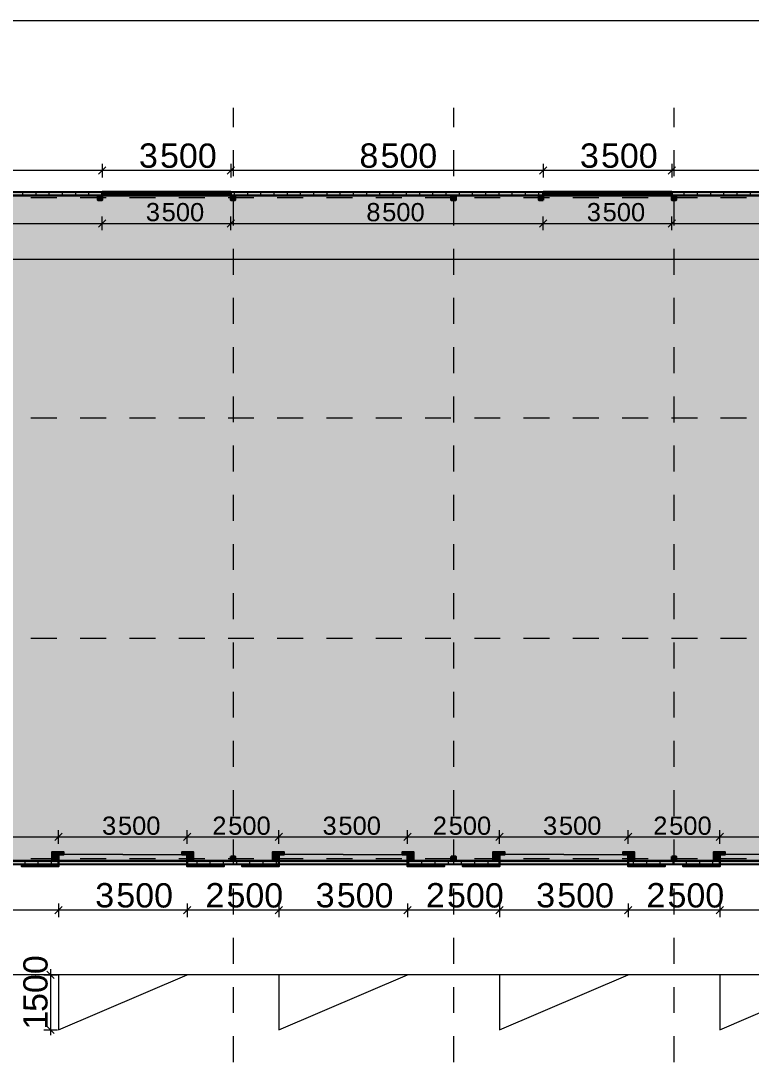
# Model space of a CAD drawing. Extents: x 8 to 21351, y 0 to 420.
# Drawn here: x 19980.7 to 20080, y 150.2 to 292 of the extents above; entities that cross this region are included whole.
import ezdxf

# ---------------------------------------------------------------- set-up
doc = ezdxf.new("R2010")
doc.units = 0
doc.styles.add('TEYPDFCAD_TEXT', font='arial.ttf')

msp = doc.modelspace()

# ---------------------------------------------------------------- hatches: boundary and pattern name
at = {"true_color": 0xffffff}
for points in [[(19949.23, 268.68), (19991.73, 268.68), (19991.73, 268.18), (19949.23, 268.18)], [(20279.76, 191.03), (20279.83, 191.03), (20279.83, 177.58), (19964.83, 177.58), (19964.83, 191.03), (19949.31, 191.03), (19949.31, 208.53), (19972.73, 208.53), (19972.73, 224.98), (19949.23, 224.98), (19949.23, 268.18), (20279.83, 268.18), (20279.83, 224.78), (20279.83, 208.53), (20279.76, 208.53)], [(19991.13, 268.18), (19991.73, 268.18), (19991.73, 267.58), (19991.13, 267.58)], [(19991.73, 268.68), (20009.23, 268.68), (20009.23, 268.18), (19991.73, 268.18)], [(19991.73, 268.43), (19992.1, 268.43), (19992.1, 268.68), (19991.73, 268.68)], [(20008.85, 268.68), (19992.1, 268.68), (19992.1, 268.43), (20008.85, 268.43)], [(20009.23, 268.68), (20008.85, 268.68), (20008.85, 268.43), (20009.23, 268.43)], [(20009.23, 268.68), (20051.73, 268.68), (20051.73, 268.18), (20009.23, 268.18)], [(20009.23, 268.18), (20009.83, 268.18), (20009.83, 267.58), (20009.23, 267.58)], [(20039.23, 268.18), (20039.83, 268.18), (20039.83, 267.58), (20039.23, 267.58)], [(20051.73, 267.58), (20051.13, 267.58), (20051.13, 268.18), (20051.73, 268.18)], [(20051.73, 268.68), (20069.23, 268.68), (20069.23, 268.18), (20051.73, 268.18)], [(20051.73, 268.43), (20052.1, 268.43), (20052.1, 268.68), (20051.73, 268.68)], [(20068.85, 268.68), (20052.1, 268.68), (20052.1, 268.43), (20068.85, 268.43)], [(20069.23, 268.68), (20068.85, 268.68), (20068.85, 268.43), (20069.23, 268.43)], [(20069.23, 268.68), (20105.78, 268.68), (20105.78, 268.18), (20069.23, 268.18)], [(20069.23, 268.18), (20069.83, 268.18), (20069.83, 267.58), (20069.23, 267.58)], [(19985.83, 177.58), (19985.83, 178.44), (19986.5, 178.44), (19986.5, 178.78), (19984.9, 178.78), (19984.9, 177.58)], [(20003.23, 177.58), (20004.15, 177.58), (20004.15, 178.78), (20002.55, 178.78), (20002.55, 178.44), (20003.23, 178.44)], [(20015.83, 177.58), (20015.83, 178.44), (20016.5, 178.44), (20016.5, 178.78), (20014.9, 178.78), (20014.9, 177.58)], [(20033.23, 177.58), (20034.15, 177.58), (20034.15, 178.78), (20032.55, 178.78), (20032.55, 178.44), (20033.23, 178.44)], [(20045.83, 177.58), (20045.83, 178.44), (20046.5, 178.44), (20046.5, 178.78), (20044.9, 178.78), (20044.9, 177.58)], [(20063.23, 177.58), (20064.15, 177.58), (20064.15, 178.78), (20062.55, 178.78), (20062.55, 178.44), (20063.23, 178.44)], [(20075.83, 177.58), (20075.83, 178.44), (20076.5, 178.44), (20076.5, 178.78), (20074.9, 178.78), (20074.9, 177.58)], [(19949.23, 177.08), (19949.23, 177.58), (19985.78, 177.58), (19985.78, 177.08)], [(19985.78, 177.08), (19985.78, 177.58), (20003.28, 177.58), (20003.28, 177.08)], [(20003.28, 177.58), (20015.78, 177.58), (20015.78, 177.08), (20003.28, 177.08)], [(20009.23, 178.18), (20009.83, 178.18), (20009.83, 177.58), (20009.23, 177.58)], [(20015.78, 177.08), (20015.78, 177.58), (20033.28, 177.58), (20033.28, 177.08)], [(20033.28, 177.08), (20033.28, 177.58), (20045.78, 177.58), (20045.78, 177.08)], [(20039.23, 178.18), (20039.83, 178.18), (20039.83, 177.58), (20039.23, 177.58)], [(20045.78, 177.08), (20045.78, 177.58), (20063.28, 177.58), (20063.28, 177.08)], [(20063.28, 177.58), (20075.78, 177.58), (20075.78, 177.08), (20063.28, 177.08)], [(20069.23, 178.18), (20069.83, 178.18), (20069.83, 177.58), (20069.23, 177.58)], [(20075.78, 177.08), (20075.78, 177.58), (20093.28, 177.58), (20093.28, 177.08)]]:
    msp.add_hatch(color=0, dxfattribs=at).paths.add_polyline_path(points)
at = {"true_color": 0x7f7f7f}
for points in [[(19980.78, 177.08), (19985.78, 177.08), (19985.78, 176.83), (19980.78, 176.83)], [(20003.28, 177.08), (20008.28, 177.08), (20008.28, 176.83), (20003.28, 176.83)], [(20010.78, 177.08), (20015.78, 177.08), (20015.78, 176.83), (20010.78, 176.83)], [(20033.28, 177.08), (20038.28, 177.08), (20038.28, 176.83), (20033.28, 176.83)], [(20040.78, 177.08), (20045.78, 177.08), (20045.78, 176.83), (20040.78, 176.83)], [(20063.28, 177.08), (20068.28, 177.08), (20068.28, 176.83), (20063.28, 176.83)], [(20070.78, 177.08), (20075.78, 177.08), (20075.78, 176.83), (20070.78, 176.83)]]:
    msp.add_hatch(color=0, dxfattribs=at).paths.add_polyline_path(points)

# ---------------------------------------------------------------- linework, layer by layer
at = {"color": 7, "lineweight": 20}
msp.add_line((20302.71, 291.98), (19907.71, 291.98), dxfattribs=at)
at = {"color": 7, "lineweight": 15}
for p, q in [((20009.53, 280.13), (20009.53, 277.52)), ((20039.53, 280.13), (20039.53, 277.52)), ((20069.53, 280.13), (20069.53, 277.52)), ((20009.53, 274.35), (20009.53, 270.82)), ((20039.53, 274.35), (20039.53, 270.82)), ((20069.53, 274.35), (20069.53, 270.82)), ((19991.73, 272.52), (19991.73, 270.64)), ((20009.23, 272.52), (20009.23, 270.64)), ((20051.73, 272.52), (20051.73, 270.64)), ((20069.23, 272.52), (20069.23, 270.64)), ((19991.73, 271.58), (19949.23, 271.58)), ((19991.23, 271.08), (19992.23, 272.08)), ((20009.23, 271.58), (19991.73, 271.58)), ((20008.73, 271.08), (20009.73, 272.08)), ((20051.73, 271.58), (20009.23, 271.58)), ((20051.23, 271.08), (20052.23, 272.08)), ((20069.23, 271.58), (20051.73, 271.58)), ((20068.73, 271.08), (20069.73, 272.08)), ((20105.78, 271.58), (20069.23, 271.58)), ((19948.73, 268.68), (20280.33, 268.68)), ((19991.73, 268.68), (19949.23, 268.68)), ((19949.23, 268.18), (19991.73, 268.18)), ((19991.73, 268.68), (19991.73, 268.43)), ((20009.23, 268.68), (19991.73, 268.68)), ((19992.1, 268.68), (19991.73, 268.68)), ((19991.73, 268.68), (19991.73, 268.43)), ((19991.73, 268.68), (19991.73, 268.43)), ((19991.73, 268.43), (19991.73, 268.18)), ((19991.73, 268.43), (19992.1, 268.43)), ((19991.73, 268.43), (19991.73, 268.18)), ((20009.23, 268.18), (19991.73, 268.18)), ((19992.1, 268.43), (19992.1, 268.68)), ((20008.85, 268.68), (19992.1, 268.68)), ((19992.1, 268.43), (20008.85, 268.43)), ((20009.23, 268.68), (20008.85, 268.68)), ((20008.85, 268.68), (20008.85, 268.43)), ((20008.85, 268.43), (20009.23, 268.43)), ((20009.23, 268.68), (20009.23, 268.43)), ((20051.73, 268.68), (20009.23, 268.68)), ((20009.23, 268.68), (20009.23, 268.43)), ((20009.23, 268.68), (20009.23, 268.43)), ((20009.23, 268.43), (20009.23, 268.18)), ((20009.23, 268.43), (20009.23, 268.18)), ((20009.23, 268.18), (20051.73, 268.18)), ((20051.73, 268.68), (20051.73, 268.43)), ((20069.23, 268.68), (20051.73, 268.68)), ((20052.1, 268.68), (20051.73, 268.68)), ((20051.73, 268.68), (20051.73, 268.43)), ((20051.73, 268.68), (20051.73, 268.43)), ((20051.73, 268.43), (20051.73, 268.18)), ((20051.73, 268.43), (20052.1, 268.43)), ((20051.73, 268.43), (20051.73, 268.18)), ((20069.23, 268.18), (20051.73, 268.18)), ((20052.1, 268.43), (20052.1, 268.68)), ((20068.85, 268.68), (20052.1, 268.68)), ((20052.1, 268.43), (20068.85, 268.43)), ((20069.23, 268.68), (20068.85, 268.68)), ((20068.85, 268.68), (20068.85, 268.43)), ((20068.85, 268.43), (20069.23, 268.43)), ((20069.23, 268.68), (20069.23, 268.43)), ((20105.78, 268.68), (20069.23, 268.68)), ((20069.23, 268.68), (20069.23, 268.43)), ((20069.23, 268.68), (20069.23, 268.43)), ((20069.23, 268.43), (20069.23, 268.18)), ((20069.23, 268.43), (20069.23, 268.18)), ((20069.23, 268.18), (20105.78, 268.18)), ((19985.57, 267.88), (19982.04, 267.88)), ((19992.28, 267.88), (19988.75, 267.88)), ((19998.98, 267.88), (19995.45, 267.88)), ((20005.68, 267.88), (20002.15, 267.88)), ((20012.38, 267.88), (20008.86, 267.88)), ((20009.53, 267.64), (20009.53, 264.12)), ((20019.09, 267.88), (20015.56, 267.88)), ((20025.79, 267.88), (20022.26, 267.88)), ((20032.49, 267.88), (20028.96, 267.88)), ((20039.19, 267.88), (20035.67, 267.88)), ((20039.53, 267.64), (20039.53, 264.12)), ((20045.9, 267.88), (20042.37, 267.88)), ((20052.6, 267.88), (20049.07, 267.88)), ((20059.3, 267.88), (20055.78, 267.88)), ((20066.01, 267.88), (20062.48, 267.88)), ((20072.71, 267.88), (20069.18, 267.88)), ((20069.53, 267.64), (20069.53, 264.12)), ((20079.41, 267.88), (20075.88, 267.88)), ((19991.73, 263.46), (19991.73, 265.33)), ((20009.23, 263.46), (20009.23, 265.33)), ((20051.73, 263.46), (20051.73, 265.33)), ((20069.23, 263.46), (20069.23, 265.33)), ((19949.23, 264.4), (19991.73, 264.4)), ((19992.23, 264.9), (19991.23, 263.9)), ((19991.73, 264.4), (20009.23, 264.4)), ((20009.73, 264.9), (20008.73, 263.9)), ((20009.23, 264.4), (20051.73, 264.4)), ((20052.23, 264.89), (20051.23, 263.89)), ((20051.73, 264.39), (20069.23, 264.39)), ((20069.73, 264.89), (20068.73, 263.89)), ((20069.23, 264.39), (20105.78, 264.39)), ((20009.53, 260.94), (20009.53, 257.41)), ((20039.53, 260.94), (20039.53, 257.41)), ((20069.53, 260.94), (20069.53, 257.41)), ((19949.23, 259.53), (20279.83, 259.53)), ((19949.23, 259.53), (20279.83, 259.53)), ((20009.53, 254.24), (20009.53, 250.71)), ((20039.53, 254.24), (20039.53, 250.71)), ((20069.53, 254.24), (20069.53, 250.71)), ((20009.53, 247.54), (20009.53, 244.01)), ((20039.53, 247.54), (20039.53, 244.01)), ((20069.53, 247.54), (20069.53, 244.01)), ((20009.53, 240.83), (20009.53, 237.31)), ((20039.53, 240.83), (20039.53, 237.3)), ((20069.53, 240.83), (20069.53, 237.3)), ((19985.57, 237.88), (19982.04, 237.88)), ((19992.28, 237.88), (19988.75, 237.88)), ((19998.98, 237.88), (19995.45, 237.88)), ((20005.68, 237.88), (20002.15, 237.88)), ((20012.38, 237.88), (20008.86, 237.88)), ((20019.09, 237.88), (20015.56, 237.88)), ((20025.79, 237.88), (20022.26, 237.88)), ((20032.49, 237.88), (20028.96, 237.88)), ((20039.19, 237.88), (20035.67, 237.88)), ((20045.9, 237.88), (20042.37, 237.88)), ((20052.6, 237.88), (20049.07, 237.88)), ((20059.3, 237.88), (20055.78, 237.88)), ((20066.01, 237.88), (20062.48, 237.88)), ((20072.71, 237.88), (20069.18, 237.88)), ((20079.41, 237.88), (20075.88, 237.88)), ((20009.53, 234.13), (20009.53, 230.6)), ((20039.53, 234.13), (20039.53, 230.6)), ((20069.53, 234.13), (20069.53, 230.6)), ((20009.53, 227.43), (20009.53, 223.9)), ((20039.53, 227.43), (20039.53, 223.9)), ((20069.53, 227.43), (20069.53, 223.9)), ((20009.53, 220.72), (20009.53, 217.2)), ((20039.53, 220.72), (20039.53, 217.2)), ((20069.53, 220.72), (20069.53, 217.2)), ((20009.53, 214.02), (20009.53, 210.49)), ((20039.53, 214.02), (20039.53, 210.49)), ((20069.53, 214.02), (20069.53, 210.49)), ((19985.57, 207.88), (19982.04, 207.88)), ((19992.28, 207.88), (19988.75, 207.88)), ((19998.98, 207.88), (19995.45, 207.88)), ((20005.68, 207.88), (20002.15, 207.88)), ((20012.38, 207.88), (20008.86, 207.88)), ((20009.53, 207.32), (20009.53, 203.79)), ((20019.09, 207.88), (20015.56, 207.88)), ((20025.79, 207.88), (20022.26, 207.88)), ((20032.49, 207.88), (20028.96, 207.88)), ((20039.19, 207.88), (20035.67, 207.88)), ((20039.53, 207.32), (20039.53, 203.79)), ((20045.9, 207.88), (20042.37, 207.88)), ((20052.6, 207.88), (20049.07, 207.88)), ((20059.3, 207.88), (20055.77, 207.88)), ((20066.01, 207.88), (20062.48, 207.88)), ((20072.71, 207.88), (20069.18, 207.88)), ((20069.53, 207.32), (20069.53, 203.79)), ((20079.41, 207.88), (20075.88, 207.88)), ((20009.53, 200.62), (20009.53, 197.09)), ((20039.53, 200.62), (20039.53, 197.09)), ((20069.53, 200.62), (20069.53, 197.09)), ((20009.53, 193.91), (20009.53, 190.39)), ((20039.53, 193.91), (20039.53, 190.39)), ((20069.53, 193.91), (20069.53, 190.39)), ((20009.53, 187.21), (20009.53, 183.68)), ((20039.53, 187.21), (20039.53, 183.68)), ((20069.53, 187.21), (20069.53, 183.68)), ((19985.78, 179.9), (19985.78, 181.78)), ((20003.28, 179.9), (20003.28, 181.78)), ((20015.78, 179.9), (20015.78, 181.78)), ((20033.28, 179.9), (20033.28, 181.78)), ((20045.78, 179.9), (20045.78, 181.78)), ((20063.28, 179.9), (20063.28, 181.78)), ((20075.78, 179.9), (20075.78, 181.78)), ((19964.83, 180.84), (19985.78, 180.84)), ((19986.28, 181.34), (19985.28, 180.34)), ((19985.78, 180.84), (20003.28, 180.84)), ((20003.78, 181.34), (20002.78, 180.34)), ((20003.28, 180.84), (20015.78, 180.84)), ((20009.53, 180.51), (20009.53, 176.98)), ((20016.28, 181.34), (20015.28, 180.34)), ((20015.78, 180.84), (20033.28, 180.84)), ((20033.78, 181.34), (20032.78, 180.34)), ((20033.28, 180.84), (20045.78, 180.84)), ((20039.53, 180.51), (20039.53, 176.98)), ((20046.28, 181.34), (20045.28, 180.34)), ((20045.78, 180.84), (20063.28, 180.84)), ((20063.78, 181.34), (20062.78, 180.34)), ((20063.28, 180.84), (20075.78, 180.84)), ((20069.53, 180.51), (20069.53, 176.98)), ((20076.28, 181.34), (20075.28, 180.34)), ((20075.78, 180.84), (20093.28, 180.84)), ((19986.5, 178.78), (19984.9, 178.78)), ((19984.9, 178.78), (19984.9, 177.58)), ((19986.5, 178.44), (19986.5, 178.78)), ((20002.55, 178.44), (20002.55, 178.78)), ((20002.55, 178.78), (20004.15, 178.78)), ((20004.15, 178.78), (20004.15, 177.58)), ((20016.5, 178.78), (20014.9, 178.78)), ((20014.9, 178.78), (20014.9, 177.58)), ((20016.5, 178.44), (20016.5, 178.78)), ((20032.55, 178.44), (20032.55, 178.78)), ((20032.55, 178.78), (20034.15, 178.78)), ((20034.15, 178.78), (20034.15, 177.58)), ((20046.5, 178.78), (20044.9, 178.78)), ((20044.9, 178.78), (20044.9, 177.58)), ((20046.5, 178.44), (20046.5, 178.78)), ((20062.55, 178.44), (20062.55, 178.78)), ((20062.55, 178.78), (20064.15, 178.78)), ((20064.15, 178.78), (20064.15, 177.58)), ((20076.5, 178.78), (20074.9, 178.78)), ((20074.9, 178.78), (20074.9, 177.58)), ((20076.5, 178.44), (20076.5, 178.78)), ((19985.78, 177.58), (19949.23, 177.58)), ((19985.57, 177.88), (19982.04, 177.88)), ((19984.9, 177.58), (19985.83, 177.58)), ((19985.78, 177.08), (19985.78, 177.58)), ((19985.78, 177.08), (19985.78, 177.58)), ((19994.53, 178.44), (19985.83, 178.44)), ((19985.83, 177.58), (19985.83, 178.44)), ((19985.83, 178.44), (19986.5, 178.44)), ((19992.27, 177.88), (19988.75, 177.88)), ((19994.53, 178.44), (20003.23, 178.44)), ((19998.98, 177.88), (19995.45, 177.88)), ((20005.68, 177.88), (20002.15, 177.88)), ((20003.23, 178.44), (20002.55, 178.44)), ((20003.23, 177.58), (20003.23, 178.44)), ((20004.15, 177.58), (20003.23, 177.58)), ((20003.28, 177.08), (20003.28, 177.58)), ((20015.78, 177.58), (20003.28, 177.58)), ((20003.28, 177.08), (20003.28, 177.58)), ((20012.38, 177.88), (20008.86, 177.88)), ((20014.9, 177.58), (20015.83, 177.58)), ((20019.09, 177.88), (20015.56, 177.88)), ((20015.78, 177.08), (20015.78, 177.58)), ((20015.78, 177.08), (20015.78, 177.58)), ((20024.53, 178.44), (20015.83, 178.44)), ((20015.83, 177.58), (20015.83, 178.44)), ((20015.83, 178.44), (20016.5, 178.44)), ((20025.79, 177.88), (20022.26, 177.88)), ((20024.53, 178.44), (20033.23, 178.44)), ((20032.49, 177.88), (20028.96, 177.88)), ((20033.23, 178.44), (20032.55, 178.44)), ((20033.23, 177.58), (20033.23, 178.44)), ((20034.15, 177.58), (20033.23, 177.58)), ((20033.28, 177.08), (20033.28, 177.58)), ((20045.78, 177.58), (20033.28, 177.58)), ((20033.28, 177.08), (20033.28, 177.58)), ((20039.19, 177.88), (20035.67, 177.88)), ((20045.9, 177.88), (20042.37, 177.88)), ((20044.9, 177.58), (20045.83, 177.58)), ((20045.78, 177.08), (20045.78, 177.58)), ((20045.78, 177.08), (20045.78, 177.58)), ((20054.53, 178.44), (20045.83, 178.44)), ((20045.83, 177.58), (20045.83, 178.44)), ((20045.83, 178.44), (20046.5, 178.44)), ((20052.6, 177.88), (20049.07, 177.88)), ((20054.53, 178.44), (20063.23, 178.44)), ((20059.3, 177.88), (20055.77, 177.88)), ((20066.01, 177.88), (20062.48, 177.88)), ((20063.23, 178.44), (20062.55, 178.44)), ((20063.23, 177.58), (20063.23, 178.44)), ((20064.15, 177.58), (20063.23, 177.58)), ((20063.28, 177.08), (20063.28, 177.58)), ((20075.78, 177.58), (20063.28, 177.58)), ((20063.28, 177.08), (20063.28, 177.58)), ((20072.71, 177.88), (20069.18, 177.88)), ((20074.9, 177.58), (20075.83, 177.58)), ((20075.78, 177.08), (20075.78, 177.58)), ((20075.78, 177.08), (20075.78, 177.58)), ((20084.53, 178.44), (20075.83, 178.44)), ((20075.83, 177.58), (20075.83, 178.44)), ((20075.83, 178.44), (20076.5, 178.44)), ((20079.41, 177.88), (20075.88, 177.88)), ((19948.73, 177.08), (19985.78, 177.08)), ((19980.78, 177.08), (19980.78, 176.83)), ((19985.78, 177.08), (19980.78, 177.08)), ((19980.78, 176.83), (19985.78, 176.83)), ((19985.78, 176.83), (19985.78, 177.08)), ((20003.28, 177.08), (20003.28, 176.83)), ((20008.28, 177.08), (20003.28, 177.08)), ((20003.28, 177.08), (20015.78, 177.08)), ((20003.28, 176.83), (20008.28, 176.83)), ((20008.28, 176.83), (20008.28, 177.08)), ((20010.78, 177.08), (20010.78, 176.83)), ((20015.78, 177.08), (20010.78, 177.08)), ((20010.78, 176.83), (20015.78, 176.83)), ((20015.78, 176.83), (20015.78, 177.08)), ((20033.28, 177.08), (20033.28, 176.83)), ((20038.28, 177.08), (20033.28, 177.08)), ((20033.28, 177.08), (20045.78, 177.08)), ((20033.28, 176.83), (20038.28, 176.83)), ((20038.28, 176.83), (20038.28, 177.08)), ((20040.78, 177.08), (20040.78, 176.83)), ((20045.78, 177.08), (20040.78, 177.08)), ((20040.78, 176.83), (20045.78, 176.83)), ((20045.78, 176.83), (20045.78, 177.08)), ((20063.28, 177.08), (20063.28, 176.83)), ((20068.28, 177.08), (20063.28, 177.08)), ((20063.28, 177.08), (20075.78, 177.08)), ((20063.28, 176.83), (20068.28, 176.83)), ((20068.28, 176.83), (20068.28, 177.08)), ((20070.78, 177.08), (20070.78, 176.83)), ((20075.78, 177.08), (20070.78, 177.08)), ((20070.78, 176.83), (20075.78, 176.83)), ((20075.78, 176.83), (20075.78, 177.08)), ((20009.53, 173.8), (20009.53, 170.28)), ((20039.53, 173.8), (20039.53, 170.28)), ((20069.53, 173.8), (20069.53, 170.28)), ((19985.78, 171.79), (19985.78, 169.91)), ((20003.28, 171.79), (20003.28, 169.91)), ((20015.78, 171.79), (20015.78, 169.91)), ((20033.28, 171.79), (20033.28, 169.91)), ((20045.78, 171.79), (20045.78, 169.91)), ((20063.28, 171.79), (20063.28, 169.91)), ((20075.78, 171.79), (20075.78, 169.91)), ((19985.78, 170.85), (19948.73, 170.85)), ((19985.28, 170.35), (19986.28, 171.35)), ((20003.28, 170.85), (19985.78, 170.85)), ((20002.78, 170.35), (20003.78, 171.35)), ((20015.78, 170.85), (20003.28, 170.85)), ((20015.28, 170.35), (20016.28, 171.35)), ((20033.28, 170.85), (20015.78, 170.85)), ((20032.78, 170.35), (20033.78, 171.35)), ((20045.78, 170.85), (20033.28, 170.85)), ((20045.28, 170.35), (20046.28, 171.35)), ((20063.28, 170.85), (20045.78, 170.85)), ((20062.78, 170.35), (20063.78, 171.35)), ((20075.78, 170.85), (20063.28, 170.85)), ((20075.28, 170.35), (20076.28, 171.35)), ((20093.28, 170.85), (20075.78, 170.85)), ((20009.53, 167.1), (20009.53, 163.57)), ((20039.53, 167.1), (20039.53, 163.57)), ((20069.53, 167.1), (20069.53, 163.57)), ((20280.33, 162.08), (19948.73, 162.08)), ((19983.78, 162.08), (19985.65, 162.08)), ((19985.21, 161.58), (19984.21, 162.58)), ((19984.71, 162.83), (19984.71, 162.08)), ((19984.71, 162.08), (19984.71, 154.58)), ((19985.78, 154.58), (20003.28, 162.08)), ((20003.28, 162.08), (19985.78, 162.08)), ((19985.78, 162.08), (19985.78, 154.58)), ((20015.78, 154.58), (20033.28, 162.08)), ((20033.28, 162.08), (20015.78, 162.08)), ((20015.78, 162.08), (20015.78, 154.58)), ((20045.78, 154.58), (20063.28, 162.08)), ((20063.28, 162.08), (20045.78, 162.08)), ((20045.78, 162.08), (20045.78, 154.58)), ((20075.78, 154.58), (20093.28, 162.08)), ((20093.28, 162.08), (20075.78, 162.08)), ((20075.78, 162.08), (20075.78, 154.58)), ((20009.53, 160.4), (20009.53, 156.87)), ((20039.53, 160.4), (20039.53, 156.87)), ((20069.53, 160.4), (20069.53, 156.87)), ((19983.78, 154.58), (19985.65, 154.58)), ((19984.21, 155.08), (19985.21, 154.08)), ((19984.71, 154.58), (19984.71, 153.83)), ((20009.53, 153.7), (20009.53, 150.17)), ((20039.53, 153.7), (20039.53, 150.17)), ((20069.53, 153.7), (20069.53, 150.17))]:
    msp.add_line(p, q, dxfattribs=at)
at = {"color": 0, "lineweight": 5, "true_color": 0x53b368}
for p, q in [((19980.93, 268.18), (19980.93, 268.68)), ((19982.73, 268.18), (19982.73, 268.68)), ((19984.53, 268.18), (19984.53, 268.68)), ((19986.33, 268.18), (19986.33, 268.68)), ((19988.13, 268.18), (19988.13, 268.68)), ((19989.93, 268.18), (19989.93, 268.68)), ((19991.33, 267.58), (19991.33, 268.18)), ((19991.73, 268.39), (19991.73, 268.68)), ((20009.53, 267.58), (20009.53, 268.18)), ((20009.73, 268.18), (20009.73, 268.68)), ((20011.53, 268.18), (20011.53, 268.68)), ((20013.33, 268.18), (20013.33, 268.68)), ((20015.13, 268.18), (20015.13, 268.68)), ((20016.93, 268.18), (20016.93, 268.68)), ((20018.73, 268.18), (20018.73, 268.68)), ((20020.53, 268.18), (20020.53, 268.68)), ((20022.33, 268.18), (20022.33, 268.68)), ((20024.13, 268.18), (20024.13, 268.68)), ((20025.93, 268.18), (20025.93, 268.68)), ((20027.73, 268.18), (20027.73, 268.68)), ((20029.53, 268.18), (20029.53, 268.68)), ((20031.33, 268.18), (20031.33, 268.68)), ((20033.13, 268.18), (20033.13, 268.68)), ((20034.93, 268.18), (20034.93, 268.68)), ((20036.73, 268.18), (20036.73, 268.68)), ((20038.53, 268.18), (20038.53, 268.68)), ((20040.33, 268.18), (20040.33, 268.68)), ((20042.13, 268.18), (20042.13, 268.68)), ((20043.93, 268.18), (20043.93, 268.68)), ((20045.73, 268.18), (20045.73, 268.68)), ((20047.53, 268.18), (20047.53, 268.68)), ((20049.33, 268.18), (20049.33, 268.68)), ((20051.13, 268.18), (20051.13, 268.68)), ((20051.13, 267.58), (20051.13, 268.18)), ((20069.33, 267.58), (20069.33, 268.18)), ((20070.93, 268.18), (20070.93, 268.68)), ((20072.73, 268.18), (20072.73, 268.68)), ((20074.53, 268.18), (20074.53, 268.68)), ((20076.33, 268.18), (20076.33, 268.68)), ((20078.13, 268.18), (20078.13, 268.68)), ((20079.93, 268.18), (20079.93, 268.68)), ((19981.24, 177.08), (19981.24, 177.58)), ((19983.04, 177.08), (19983.04, 177.58)), ((19984.84, 177.08), (19984.84, 177.58)), ((20004.64, 177.08), (20004.64, 177.58)), ((20006.44, 177.08), (20006.44, 177.58)), ((20008.24, 177.08), (20008.24, 177.58)), ((20010.04, 177.08), (20010.04, 177.58)), ((20011.84, 177.08), (20011.84, 177.58)), ((20013.64, 177.08), (20013.64, 177.58)), ((20015.44, 177.08), (20015.44, 177.58)), ((20033.44, 177.08), (20033.44, 177.58)), ((20035.24, 177.08), (20035.24, 177.58)), ((20037.04, 177.08), (20037.04, 177.58)), ((20038.84, 177.08), (20038.84, 177.58)), ((20039.74, 177.58), (20039.74, 178.18)), ((20040.64, 177.08), (20040.64, 177.58)), ((20042.44, 177.08), (20042.44, 177.58)), ((20044.24, 177.08), (20044.24, 177.58)), ((20064.04, 177.08), (20064.04, 177.58)), ((20065.84, 177.08), (20065.84, 177.58)), ((20067.64, 177.08), (20067.64, 177.58)), ((20069.44, 177.08), (20069.44, 177.58)), ((20069.64, 177.58), (20069.64, 177.82)), ((20071.24, 177.08), (20071.24, 177.58)), ((20073.04, 177.08), (20073.04, 177.58)), ((20074.84, 177.08), (20074.84, 177.58))]:
    msp.add_line(p, q, dxfattribs=at)
at = {"color": 0, "lineweight": 30, "true_color": 0x020fa8}
for p, q in [((19991.13, 268.18), (19991.13, 267.58)), ((19991.73, 267.58), (19991.73, 268.18)), ((20009.23, 268.18), (20009.23, 267.58)), ((20009.83, 267.58), (20009.83, 268.18)), ((20039.23, 268.18), (20039.23, 267.58)), ((20039.83, 267.58), (20039.83, 268.18)), ((20051.13, 267.58), (20051.13, 268.18)), ((20051.13, 268.18), (20051.73, 268.18)), ((20051.73, 268.18), (20051.73, 267.58)), ((20069.23, 268.18), (20069.23, 267.58)), ((20069.83, 267.58), (20069.83, 268.18)), ((19991.13, 267.58), (19991.73, 267.58)), ((20009.23, 267.58), (20009.83, 267.58)), ((20039.23, 267.58), (20039.83, 267.58)), ((20051.73, 267.58), (20051.13, 267.58)), ((20069.23, 267.58), (20069.83, 267.58)), ((20009.83, 178.18), (20009.23, 178.18)), ((20009.23, 178.18), (20009.23, 177.58)), ((20009.83, 177.58), (20009.83, 178.18)), ((20039.83, 178.18), (20039.23, 178.18)), ((20039.23, 178.18), (20039.23, 177.58)), ((20039.83, 177.58), (20039.83, 178.18)), ((20069.83, 178.18), (20069.23, 178.18)), ((20069.23, 178.18), (20069.23, 177.58)), ((20069.83, 177.58), (20069.83, 178.18))]:
    msp.add_line(p, q, dxfattribs=at)
at = {"color": 0, "lineweight": 15, "true_color": 0x020fa8}
for p, q in [((19991.13, 267.58), (19991.73, 268.18)), ((19991.73, 267.58), (19991.13, 268.18)), ((20009.23, 267.58), (20009.83, 268.18)), ((20009.83, 267.58), (20009.23, 268.18)), ((20039.23, 267.58), (20039.83, 268.18)), ((20039.83, 267.58), (20039.23, 268.18)), ((20051.13, 267.58), (20051.73, 268.18)), ((20051.73, 267.58), (20051.13, 268.18)), ((20069.23, 267.58), (20069.83, 268.18)), ((20069.83, 267.58), (20069.23, 268.18)), ((20009.23, 177.58), (20009.83, 178.18)), ((20009.83, 177.58), (20009.23, 178.18)), ((20039.23, 177.58), (20039.83, 178.18)), ((20039.83, 177.58), (20039.23, 178.18)), ((20069.23, 177.58), (20069.83, 178.18)), ((20069.83, 177.58), (20069.23, 178.18))]:
    msp.add_line(p, q, dxfattribs=at)
at = {"color": 0, "true_color": 0xffffff}
for points in [[(19949.23, 268.68), (19991.73, 268.68), (19991.73, 268.18), (19949.23, 268.18)], [(20279.76, 191.03), (20279.83, 191.03), (20279.83, 177.58), (19964.83, 177.58), (19964.83, 191.03), (19949.31, 191.03), (19949.31, 208.53), (19972.73, 208.53), (19972.73, 224.98), (19949.23, 224.98), (19949.23, 268.18), (20279.83, 268.18), (20279.83, 224.78), (20279.83, 208.53), (20279.76, 208.53)], [(19991.13, 268.18), (19991.73, 268.18), (19991.73, 267.58), (19991.13, 267.58)], [(19991.73, 268.68), (20009.23, 268.68), (20009.23, 268.18), (19991.73, 268.18)], [(19991.73, 268.43), (19992.1, 268.43), (19992.1, 268.68), (19991.73, 268.68)], [(20008.85, 268.68), (19992.1, 268.68), (19992.1, 268.43), (20008.85, 268.43)], [(20009.23, 268.68), (20008.85, 268.68), (20008.85, 268.43), (20009.23, 268.43)], [(20009.23, 268.68), (20051.73, 268.68), (20051.73, 268.18), (20009.23, 268.18)], [(20009.23, 268.18), (20009.83, 268.18), (20009.83, 267.58), (20009.23, 267.58)], [(20039.23, 268.18), (20039.83, 268.18), (20039.83, 267.58), (20039.23, 267.58)], [(20051.73, 267.58), (20051.13, 267.58), (20051.13, 268.18), (20051.73, 268.18)], [(20051.73, 268.68), (20069.23, 268.68), (20069.23, 268.18), (20051.73, 268.18)], [(20051.73, 268.43), (20052.1, 268.43), (20052.1, 268.68), (20051.73, 268.68)], [(20068.85, 268.68), (20052.1, 268.68), (20052.1, 268.43), (20068.85, 268.43)], [(20069.23, 268.68), (20068.85, 268.68), (20068.85, 268.43), (20069.23, 268.43)], [(20069.23, 268.68), (20105.78, 268.68), (20105.78, 268.18), (20069.23, 268.18)], [(20069.23, 268.18), (20069.83, 268.18), (20069.83, 267.58), (20069.23, 267.58)], [(19985.83, 177.58), (19985.83, 178.44), (19986.5, 178.44), (19986.5, 178.78), (19984.9, 178.78), (19984.9, 177.58)], [(20003.23, 177.58), (20004.15, 177.58), (20004.15, 178.78), (20002.55, 178.78), (20002.55, 178.44), (20003.23, 178.44)], [(20015.83, 177.58), (20015.83, 178.44), (20016.5, 178.44), (20016.5, 178.78), (20014.9, 178.78), (20014.9, 177.58)], [(20033.23, 177.58), (20034.15, 177.58), (20034.15, 178.78), (20032.55, 178.78), (20032.55, 178.44), (20033.23, 178.44)], [(20045.83, 177.58), (20045.83, 178.44), (20046.5, 178.44), (20046.5, 178.78), (20044.9, 178.78), (20044.9, 177.58)], [(20063.23, 177.58), (20064.15, 177.58), (20064.15, 178.78), (20062.55, 178.78), (20062.55, 178.44), (20063.23, 178.44)], [(20075.83, 177.58), (20075.83, 178.44), (20076.5, 178.44), (20076.5, 178.78), (20074.9, 178.78), (20074.9, 177.58)], [(19949.23, 177.08), (19949.23, 177.58), (19985.78, 177.58), (19985.78, 177.08)], [(19985.78, 177.08), (19985.78, 177.58), (20003.28, 177.58), (20003.28, 177.08)], [(20003.28, 177.58), (20015.78, 177.58), (20015.78, 177.08), (20003.28, 177.08)], [(20009.23, 178.18), (20009.83, 178.18), (20009.83, 177.58), (20009.23, 177.58)], [(20015.78, 177.08), (20015.78, 177.58), (20033.28, 177.58), (20033.28, 177.08)], [(20033.28, 177.08), (20033.28, 177.58), (20045.78, 177.58), (20045.78, 177.08)], [(20039.23, 178.18), (20039.83, 178.18), (20039.83, 177.58), (20039.23, 177.58)], [(20045.78, 177.08), (20045.78, 177.58), (20063.28, 177.58), (20063.28, 177.08)], [(20063.28, 177.58), (20075.78, 177.58), (20075.78, 177.08), (20063.28, 177.08)], [(20069.23, 178.18), (20069.83, 178.18), (20069.83, 177.58), (20069.23, 177.58)], [(20075.78, 177.08), (20075.78, 177.58), (20093.28, 177.58), (20093.28, 177.08)]]:
    msp.add_lwpolyline(points, close=True, dxfattribs=at)
at = {"color": 0, "true_color": 0x7f7f7f}
for points in [[(19980.78, 177.08), (19985.78, 177.08), (19985.78, 176.83), (19980.78, 176.83)], [(20003.28, 177.08), (20008.28, 177.08), (20008.28, 176.83), (20003.28, 176.83)], [(20010.78, 177.08), (20015.78, 177.08), (20015.78, 176.83), (20010.78, 176.83)], [(20033.28, 177.08), (20038.28, 177.08), (20038.28, 176.83), (20033.28, 176.83)], [(20040.78, 177.08), (20045.78, 177.08), (20045.78, 176.83), (20040.78, 176.83)], [(20063.28, 177.08), (20068.28, 177.08), (20068.28, 176.83), (20063.28, 176.83)], [(20070.78, 177.08), (20075.78, 177.08), (20075.78, 176.83), (20070.78, 176.83)]]:
    msp.add_lwpolyline(points, close=True, dxfattribs=at)

# ---------------------------------------------------------------- texts
at = {"color": 7, "style": 'TEYPDFCAD_TEXT'}
for s, height, rotation, p in [('3', 3.31, -0.0974, (19996.73, 271.98)), ('500', 3.309, -0.0974, (19999.6, 271.97)), ('8', 3.31, -0.0974, (20026.73, 271.98)), ('500', 3.309, -0.0974, (20029.6, 271.97)), ('3', 3.31, -0.0974, (20056.73, 271.98)), ('500', 3.309, -0.0974, (20059.6, 271.97)), ('3', 2.48, -0.0974, (19997.67, 264.7)), ('500', 2.484, -0.0974, (19999.82, 264.69)), ('8', 2.48, -0.0974, (20027.67, 264.69)), ('500', 2.484, -0.0974, (20029.82, 264.69)), ('3', 2.48, -0.0974, (20057.67, 264.69)), ('500', 2.484, -0.0974, (20059.82, 264.69)), ('3', 2.48, -0.0974, (19991.71, 181.14)), ('500', 2.484, -0.0974, (19993.87, 181.14)), ('2', 2.48, -0.0974, (20006.71, 181.14)), ('500', 2.484, -0.0974, (20008.87, 181.14)), ('3', 2.48, -0.0974, (20021.71, 181.14)), ('500', 2.484, -0.0974, (20023.87, 181.14)), ('2', 2.48, -0.0974, (20036.71, 181.14)), ('500', 2.484, -0.0974, (20038.87, 181.14)), ('3', 2.48, -0.0974, (20051.71, 181.14)), ('500', 2.484, -0.0974, (20053.87, 181.14)), ('2', 2.48, -0.0974, (20066.71, 181.14)), ('500', 2.484, -0.0974, (20068.87, 181.14)), ('3', 3.31, -0.0974, (19990.78, 171.25)), ('500', 3.309, -0.0974, (19993.65, 171.24)), ('2', 3.31, -0.0974, (20005.78, 171.25)), ('500', 3.309, -0.0974, (20008.64, 171.24)), ('3', 3.31, -0.0974, (20020.78, 171.25)), ('500', 3.309, -0.0974, (20023.65, 171.24)), ('2', 3.31, -0.0974, (20035.78, 171.25)), ('500', 3.309, -0.0974, (20038.65, 171.24)), ('3', 3.31, -0.0974, (20050.78, 171.25)), ('500', 3.309, -0.0974, (20053.65, 171.24)), ('2', 3.31, -0.0974, (20065.78, 171.25)), ('500', 3.309, -0.0974, (20068.65, 171.24)), ('500', 3.309, 89.9026, (19984.29, 157.01)), ('1', 3.31, 89.9026, (19984.29, 154.59))]:
    msp.add_text(s, height=height, rotation=rotation, dxfattribs=at).set_placement(p)

doc.saveas('drawing.dxf')
